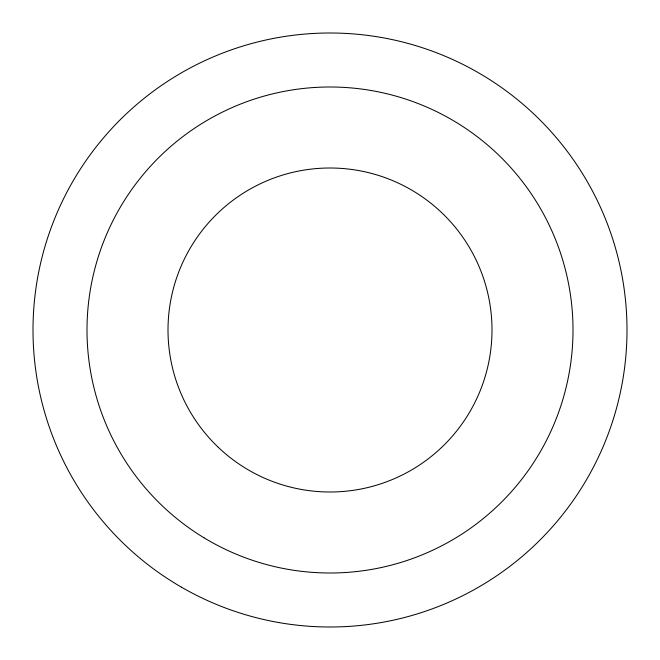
<?xml version="1.0" encoding="UTF-8"?>
<svg xmlns="http://www.w3.org/2000/svg" width="660" height="660" viewBox="0 0 660 660"><rect width="100%" height="100%" fill="white"/><g stroke="black" fill="none" stroke-linecap="round" stroke-linejoin="round"><path stroke-width="0.99" d="M218.287 447.315A161.997 161.997 0 0 0 487.459 368.09A161.997 161.997 0 0 0 284.262 174.595A161.997 161.997 0 0 0 218.287 447.315M203.948 537.751A243.004 243.004 0 0 0 572.946 335.288A243.004 243.004 0 0 0 213.106 116.96A243.004 243.004 0 0 0 203.948 537.751M181.5 587.21A297 297 0 0 0 627 330A297 297 0 0 0 181.5 72.79A297 297 0 0 0 181.5 587.21"/></g></svg>
